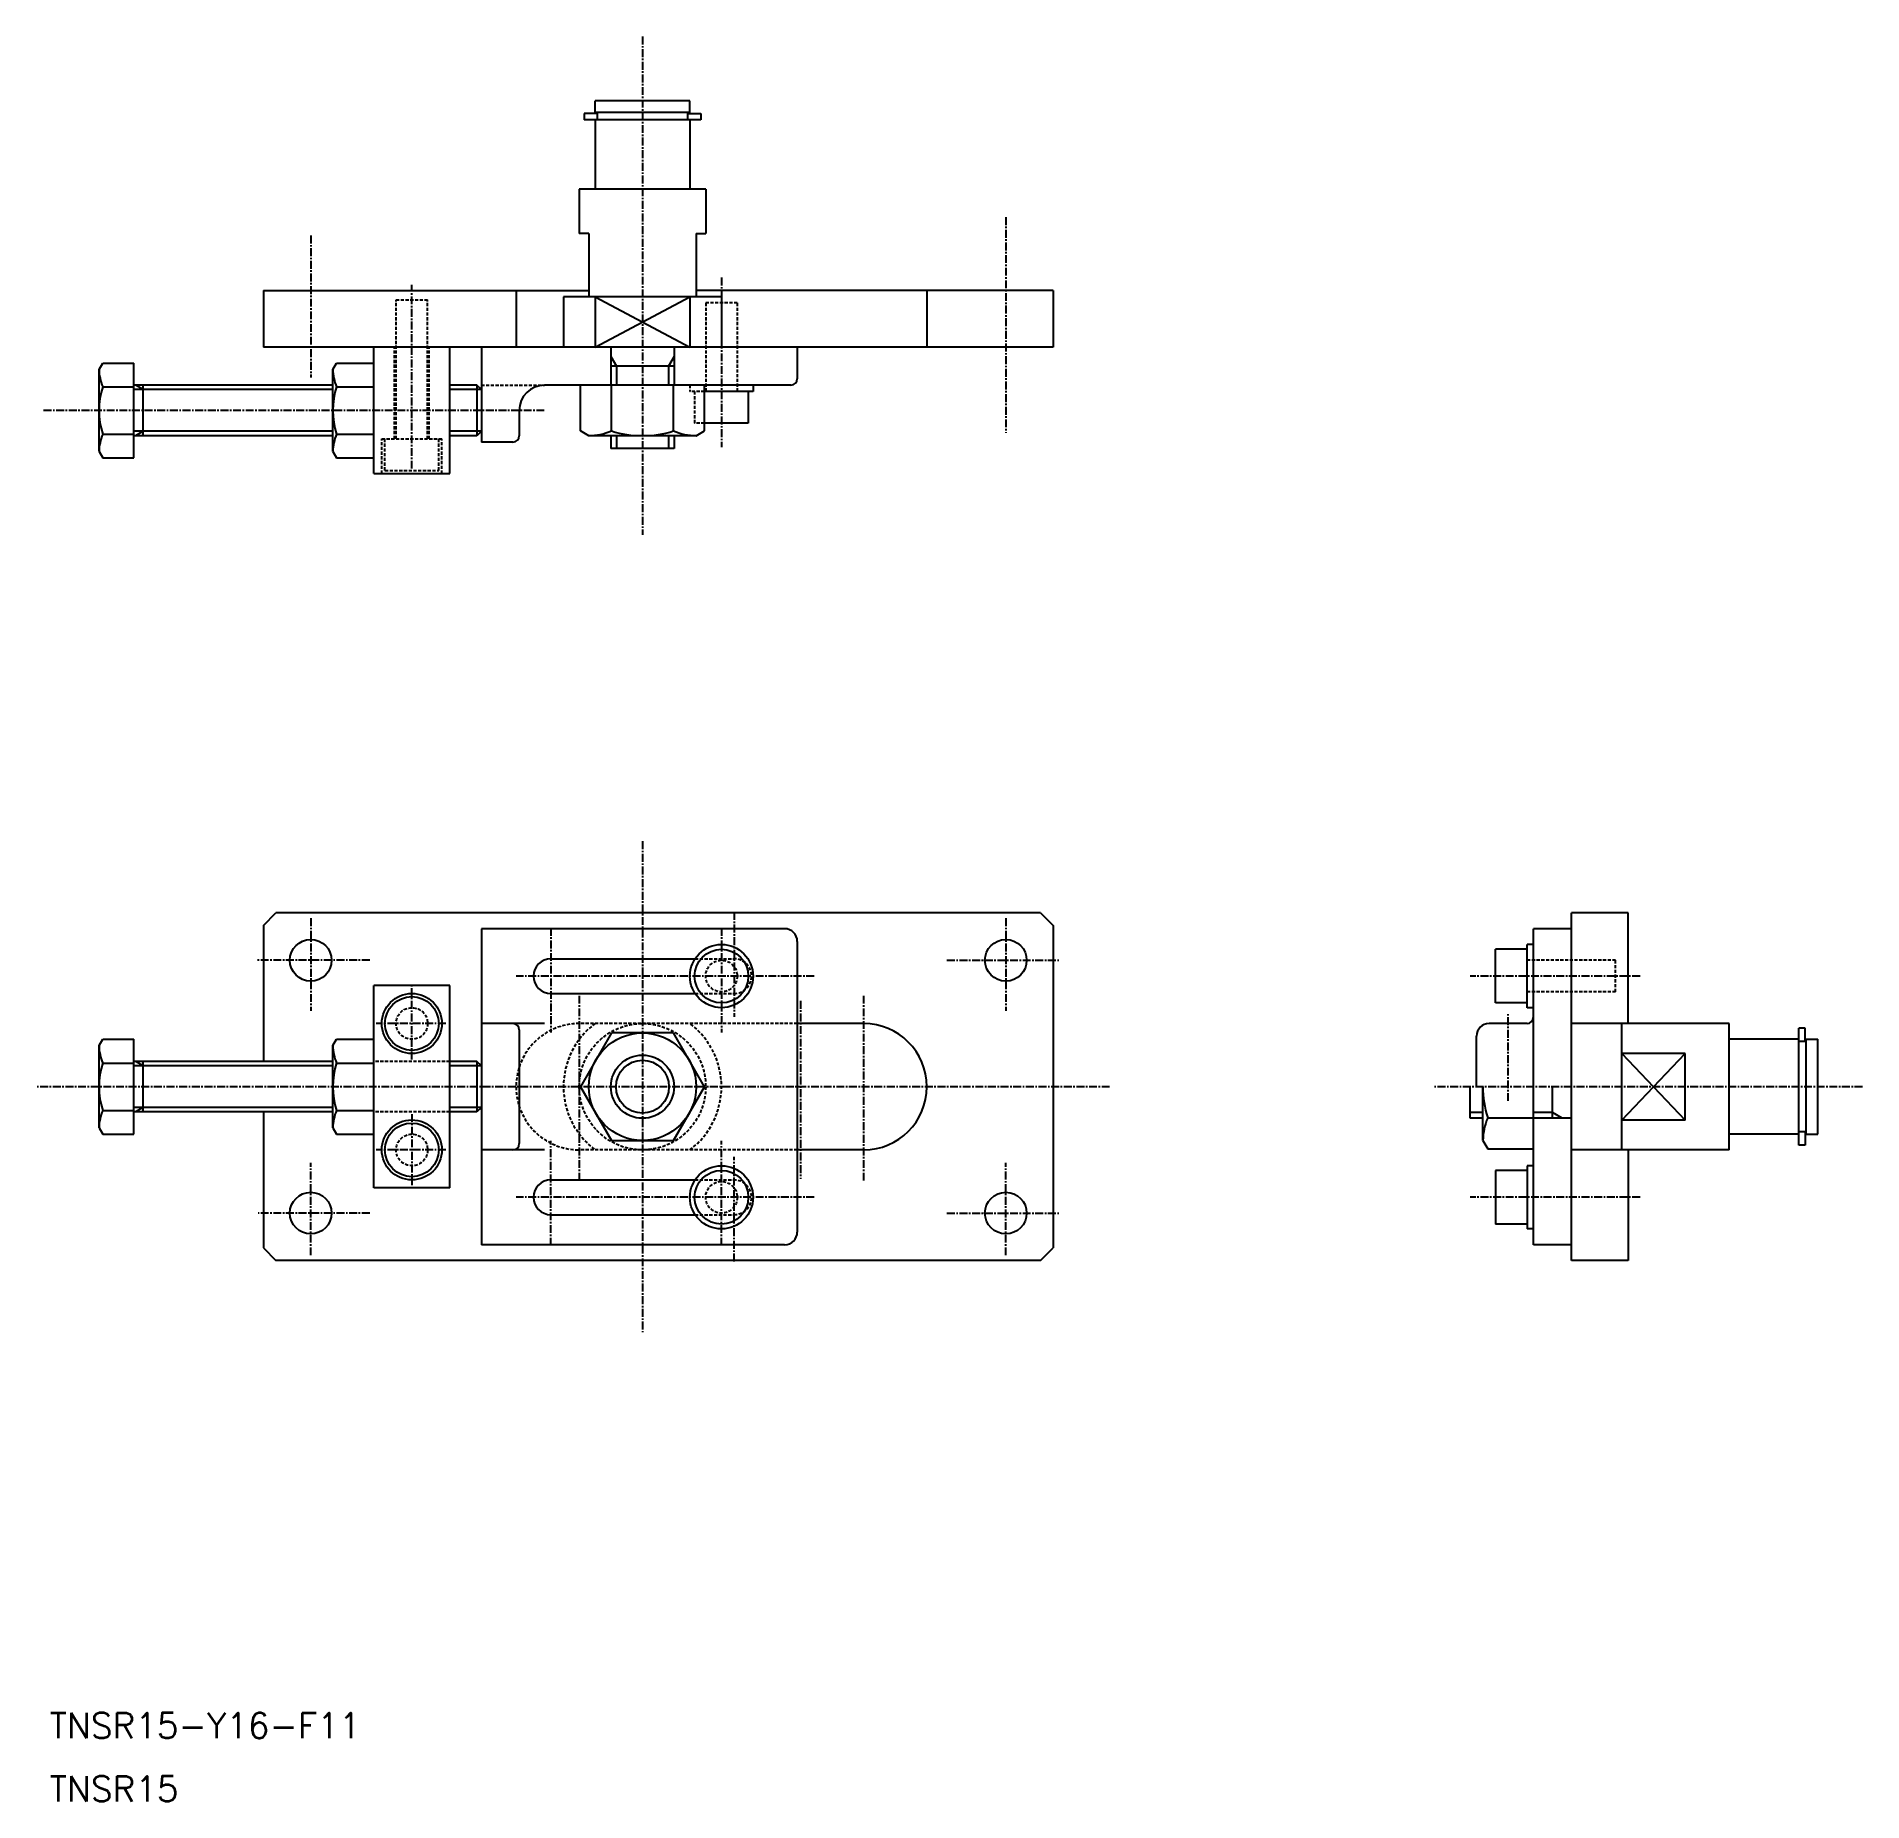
# Model space of a CAD drawing. Extents: x 0 to 289, y 0 to 279.
import ezdxf

# ---------------------------------------------------------------- set-up
doc = ezdxf.new("R2010")
doc.units = 0
doc.linetypes.add('CENTER', pattern=[2, 1.25, -0.25, 0.25, -0.25])
doc.linetypes.add('DASHED', pattern=[0.75, 0.5, -0.25])
doc.layers.get('0').update_dxf_attribs({"linetype": 'CONTINUOUS'})
doc.layers.add('CENTER', color=1, linetype='CENTER')
doc.styles.get("Standard").update_dxf_attribs({"font": 'txt', "bigfont": 'BIGFONT'})

msp = doc.modelspace()

# ---------------------------------------------------------------- linework, layer by layer
at = {"color": 7, "linetype": 'CONTINUOUS'}
for p, q in [((88.4, 267.24), (88.4, 269.09)), ((103.4, 269.09), (88.4, 269.09)), ((103.4, 267.24), (103.4, 269.09)), ((88.75, 267.09), (86.65, 267.09)), ((86.65, 267.09), (86.65, 266.09)), ((105.15, 266.09), (86.65, 266.09)), ((103.4, 267.24), (88.4, 267.24)), ((88.4, 266.09), (88.4, 255.09)), ((88.75, 267.24), (88.75, 266.09)), ((103.05, 267.24), (103.05, 266.09)), ((103.05, 267.09), (105.15, 267.09)), ((103.4, 266.09), (103.4, 255.09)), ((105.15, 267.09), (105.15, 266.09)), ((105.9, 255.09), (85.9, 255.09)), ((85.9, 255.09), (85.9, 248.09)), ((105.9, 255.09), (105.9, 248.09)), ((87.4, 248.09), (85.9, 248.09)), ((87.4, 248.09), (87.4, 238.09)), ((104.4, 248.09), (105.9, 248.09)), ((104.4, 248.09), (104.4, 238.09)), ((35.9, 239.09), (35.9, 230.09)), ((35.9, 239.09), (87.4, 239.09)), ((75.9, 239.09), (75.9, 230.09)), ((83.4, 238.09), (83.4, 230.09)), ((108.4, 238.09), (83.4, 238.09)), ((88.4, 238.09), (88.4, 230.09)), ((103.4, 238.09), (103.4, 230.09)), ((160.9, 239.09), (104.4, 239.09)), ((108.4, 238.09), (108.4, 230.09)), ((140.9, 239.09), (140.9, 230.09)), ((160.9, 239.09), (160.9, 230.09)), ((160.9, 230.09), (35.9, 230.09)), ((53.4, 210.09), (53.4, 230.09)), ((65.4, 210.09), (65.4, 230.09)), ((70.4, 230.09), (70.4, 215.09)), ((90.9, 230.09), (90.9, 224.09)), ((100.9, 230.09), (100.9, 224.09)), ((120.4, 230.09), (120.4, 225.09)), ((9.9, 226.59), (10.48, 227.59)), ((9.9, 213.59), (9.9, 226.59)), ((10.48, 227.59), (15.4, 227.59)), ((15.4, 212.58), (15.4, 227.59)), ((46.9, 226.59), (47.48, 227.59)), ((46.9, 213.59), (46.9, 226.59)), ((47.48, 227.59), (53.4, 227.59)), ((100.9, 227.09), (90.9, 227.09)), ((10.48, 223.84), (15.4, 223.84)), ((46.9, 224.09), (15.4, 224.09)), ((16.9, 216.09), (16.9, 224.09)), ((47.48, 223.84), (53.4, 223.84)), ((69.7, 224.09), (65.4, 224.09)), ((69.7, 224.09), (69.7, 216.09)), ((70.4, 223.39), (69.7, 224.09)), ((119.4, 224.09), (80.4, 224.09)), ((86.08, 216.85), (86.08, 224.09)), ((90.99, 216.85), (90.99, 224.09)), ((100.81, 216.85), (100.81, 224.09)), ((105.71, 216.85), (105.71, 224.09)), ((113.4, 223.09), (105.71, 223.09)), ((112.65, 223.09), (112.65, 218.09)), ((113.4, 224.09), (113.4, 223.09)), ((76.4, 220.09), (76.4, 216.09)), ((70.4, 216.79), (69.7, 216.09)), ((87.4, 216.09), (86.08, 216.85)), ((104.4, 216.09), (105.71, 216.85)), ((112.65, 218.09), (105.71, 218.09)), ((10.48, 216.34), (15.4, 216.34)), ((46.9, 216.09), (15.4, 216.09)), ((47.48, 216.34), (53.4, 216.34)), ((53.4, 216.34), (53.4, 216.34)), ((69.7, 216.09), (65.4, 216.09)), ((75.4, 215.09), (70.4, 215.09)), ((104.4, 216.09), (87.4, 216.09)), ((90.9, 216.09), (90.9, 214.09)), ((100.9, 214.09), (90.9, 214.09)), ((100.9, 216.09), (100.9, 214.09)), ((9.9, 213.59), (10.48, 212.58)), ((10.48, 212.58), (15.4, 212.58)), ((46.9, 213.59), (47.48, 212.58)), ((47.48, 212.58), (53.4, 212.58)), ((53.4, 210.09), (65.4, 210.09)), ((35.9, 138.59), (37.9, 140.59)), ((158.9, 140.59), (37.9, 140.59)), ((158.9, 140.59), (160.9, 138.59)), ((251.9, 140.59), (242.9, 140.59)), ((242.9, 85.59), (242.9, 140.59)), ((251.9, 123.09), (251.9, 140.59)), ((35.9, 138.59), (35.9, 117.09)), ((118.4, 138.09), (70.4, 138.09)), ((70.4, 138.09), (70.4, 88.09)), ((120.4, 136.09), (120.4, 90.09)), ((160.9, 138.59), (160.9, 87.59)), ((242.9, 138.09), (236.9, 138.09)), ((236.9, 88.09), (236.9, 138.09)), ((81.4, 133.34), (104.22, 133.34)), ((230.9, 126.34), (230.9, 134.84)), ((235.9, 134.84), (230.9, 134.84)), ((236.9, 135.59), (235.9, 135.59)), ((235.9, 125.59), (235.9, 135.59)), ((65.4, 129.09), (53.4, 129.09)), ((53.4, 97.09), (53.4, 129.09)), ((65.4, 97.09), (65.4, 129.09)), ((81.4, 127.84), (104.22, 127.84)), ((235.9, 126.34), (230.9, 126.34)), ((236.9, 125.59), (235.9, 125.59)), ((80.4, 123.09), (70.4, 123.09)), ((76.4, 122.09), (76.4, 104.09)), ((90.99, 121.59), (86.08, 113.09)), ((100.81, 121.59), (90.99, 121.59)), ((105.71, 113.09), (100.81, 121.59)), ((130.9, 123.09), (120.4, 123.09)), ((235.9, 123.09), (229.9, 123.09)), ((267.9, 123.09), (242.9, 123.09)), ((250.9, 103.09), (250.9, 123.09)), ((267.9, 103.09), (267.9, 123.09)), ((279.9, 122.34), (278.9, 122.34)), ((278.9, 103.84), (278.9, 122.34)), ((279.9, 120.24), (279.9, 122.34)), ((9.9, 119.59), (10.48, 120.59)), ((9.9, 106.59), (9.9, 119.59)), ((10.48, 120.59), (15.4, 120.59)), ((15.4, 105.58), (15.4, 120.59)), ((46.9, 119.59), (47.48, 120.59)), ((46.9, 106.59), (46.9, 119.59)), ((47.48, 120.59), (53.4, 120.59)), ((227.9, 113.09), (227.9, 121.09)), ((278.9, 120.59), (267.9, 120.59)), ((280.05, 120.24), (278.9, 120.24)), ((280.05, 120.59), (281.9, 120.59)), ((280.05, 105.59), (280.05, 120.59)), ((281.9, 105.59), (281.9, 120.59)), ((10.48, 116.84), (15.4, 116.84)), ((46.9, 117.09), (15.4, 117.09)), ((16.9, 109.09), (16.9, 117.09)), ((47.48, 116.84), (53.4, 116.84)), ((69.7, 117.09), (65.4, 117.09)), ((69.7, 117.09), (69.7, 109.09)), ((70.4, 116.39), (69.7, 117.09)), ((260.9, 118.36), (250.9, 118.36)), ((260.9, 107.82), (260.9, 118.36)), ((86.08, 113.09), (90.99, 104.59)), ((100.81, 104.59), (105.71, 113.09)), ((226.9, 108.09), (226.9, 113.09)), ((228.9, 104.59), (228.9, 113.09)), ((239.9, 108.09), (239.9, 113.09)), ((10.48, 109.34), (15.4, 109.34)), ((46.9, 109.09), (15.4, 109.09)), ((35.9, 109.09), (35.9, 87.59)), ((47.48, 109.34), (53.4, 109.34)), ((53.4, 109.34), (53.4, 109.34)), ((69.7, 109.09), (65.4, 109.09)), ((70.4, 109.79), (69.7, 109.09)), ((228.9, 108.09), (226.9, 108.09)), ((229.66, 108.18), (236.9, 108.18)), ((242.9, 108.09), (236.9, 108.09)), ((260.9, 107.82), (250.9, 107.82)), ((9.9, 106.59), (10.48, 105.58)), ((10.48, 105.58), (15.4, 105.58)), ((46.9, 106.59), (47.48, 105.58)), ((47.48, 105.58), (53.4, 105.58)), ((90.99, 104.59), (100.81, 104.59)), ((228.9, 104.59), (229.66, 103.27)), ((278.9, 105.59), (267.9, 105.59)), ((280.05, 105.94), (278.9, 105.94)), ((279.9, 105.94), (279.9, 103.84)), ((280.05, 105.59), (281.9, 105.59)), ((80.4, 103.09), (70.4, 103.09)), ((130.9, 103.09), (120.4, 103.09)), ((229.66, 103.27), (236.9, 103.27)), ((267.9, 103.09), (242.9, 103.09)), ((251.9, 103.09), (251.9, 85.59)), ((279.9, 103.84), (278.9, 103.84)), ((81.4, 98.34), (104.22, 98.34)), ((230.9, 99.84), (230.9, 91.34)), ((235.9, 99.84), (230.9, 99.84)), ((235.9, 100.59), (235.9, 90.59)), ((236.9, 100.59), (235.9, 100.59)), ((65.4, 97.09), (53.4, 97.09)), ((81.4, 92.84), (104.22, 92.84)), ((235.9, 91.34), (230.9, 91.34)), ((236.9, 90.59), (235.9, 90.59)), ((35.9, 87.59), (37.9, 85.59)), ((118.4, 88.09), (70.4, 88.09)), ((158.9, 85.59), (160.9, 87.59)), ((242.9, 88.09), (236.9, 88.09)), ((158.9, 85.59), (37.9, 85.59)), ((251.9, 85.59), (242.9, 85.59))]:
    msp.add_line(p, q, dxfattribs=at)
at = {"color": 3, "linetype": 'DASHED'}
for p, q in [((56.9, 215.59), (56.9, 237.59)), ((56.9, 237.59), (61.9, 237.59)), ((61.9, 215.59), (61.9, 237.59)), ((105.9, 237.09), (105.9, 223.09)), ((110.9, 237.09), (105.9, 237.09)), ((110.9, 237.09), (110.9, 223.09)), ((56.65, 215.59), (56.65, 230.09)), ((62.15, 215.59), (62.15, 230.09)), ((70.4, 224.09), (80.4, 224.09)), ((103.4, 224.09), (103.4, 223.09)), ((105.71, 223.09), (103.4, 223.09)), ((104.15, 223.09), (104.15, 218.09)), ((105.71, 218.09), (104.15, 218.09)), ((54.65, 210.09), (54.65, 215.59)), ((54.65, 215.59), (64.15, 215.59)), ((55.15, 210.59), (55.15, 215.59)), ((63.65, 210.59), (63.65, 215.59)), ((64.15, 210.09), (64.15, 215.59)), ((55.15, 210.59), (63.65, 210.59)), ((104.22, 133.34), (110.4, 133.34)), ((249.9, 133.09), (235.9, 133.09)), ((249.9, 128.09), (249.9, 133.09)), ((104.22, 127.84), (110.4, 127.84)), ((249.9, 128.09), (235.9, 128.09)), ((120.4, 123.09), (85.9, 123.09)), ((65.4, 117.09), (53.4, 117.09)), ((65.4, 109.09), (53.4, 109.09)), ((120.4, 103.09), (85.9, 103.09)), ((104.22, 98.34), (110.4, 98.34)), ((104.22, 92.84), (110.4, 92.84))]:
    msp.add_line(p, q, dxfattribs=at)
at = {"color": 3, "linetype": 'CONTINUOUS'}
for p, q in [((88.4, 230.09), (103.4, 238.09)), ((88.4, 238.09), (103.4, 230.09)), ((90.9, 228.65), (91.8, 227.09)), ((100.9, 228.65), (100, 227.09)), ((91.8, 227.09), (91.8, 224.09)), ((100, 227.09), (100, 224.09)), ((46.9, 223.39), (15.4, 223.39)), ((16.9, 223.39), (15.69, 224.09)), ((70.4, 223.39), (65.4, 223.39)), ((46.9, 216.79), (15.4, 216.79)), ((16.9, 216.79), (15.69, 216.09)), ((70.4, 216.79), (65.4, 216.79)), ((91.8, 216.09), (91.8, 214.09)), ((100, 216.09), (100, 214.09)), ((46.9, 116.39), (15.4, 116.39)), ((16.9, 116.39), (15.69, 117.09)), ((70.4, 116.39), (65.4, 116.39)), ((250.9, 107.82), (260.9, 118.36)), ((250.9, 118.36), (260.9, 107.82)), ((46.9, 109.79), (15.4, 109.79)), ((16.9, 109.79), (15.69, 109.09)), ((70.4, 109.79), (65.4, 109.79)), ((228.9, 108.99), (226.9, 108.99)), ((239.9, 108.99), (236.9, 108.99)), ((241.46, 108.09), (239.9, 108.99))]:
    msp.add_line(p, q, dxfattribs=at)
at = {"color": 7, "linetype": 'CONTINUOUS'}
for centre, radius in [((43.4, 133.09), 3.3), ((153.4, 133.09), 3.3), ((108.4, 130.59), 5), ((108.4, 130.59), 4.25), ((59.4, 123.09), 4.75), ((59.4, 123.09), 4.25), ((95.9, 113.09), 8.5), ((95.9, 113.09), 5), ((59.4, 103.09), 4.75), ((59.4, 103.09), 4.25), ((108.4, 95.59), 5), ((108.4, 95.59), 4.25), ((43.4, 93.09), 3.3), ((153.4, 93.09), 3.3)]:
    msp.add_circle(centre, radius, dxfattribs=at)
at = {"color": 3, "linetype": 'DASHED'}
for centre, radius in [((108.4, 130.59), 2.5), ((59.4, 123.09), 2.5), ((95.9, 113.09), 10), ((59.4, 103.09), 2.5), ((108.4, 95.59), 2.5)]:
    msp.add_circle(centre, radius, dxfattribs=at)
at = {"color": 3, "linetype": 'CONTINUOUS'}
msp.add_circle((95.9, 113.09), 4.19, dxfattribs=at)
at = {"color": 7, "linetype": 'CONTINUOUS'}
for centre, radius, start, end in [((16.9, 226.63), 7, 180.3625, 203.5024), ((53.9, 226.63), 7, 180.3625, 203.5024), ((22.32, 220.09), 12.42, 162.412, 197.588), ((59.32, 220.09), 12.42, 162.412, 197.588), ((80.4, 220.09), 4, 90, 180), ((119.4, 225.09), 1, 270, 0), ((87.16, 226.09), 10, 271.3533, 292.5116), ((95.9, 232.33), 16.24, 252.412, 287.588), ((104.63, 226.09), 10, 247.4884, 268.6467), ((16.9, 213.54), 7, 156.4976, 179.6375), ((53.9, 213.54), 7, 156.4976, 179.6375), ((75.4, 216.09), 1, 270, 0), ((118.4, 136.09), 2, 0, 90), ((81.4, 130.59), 2.75, 90, 270), ((75.4, 122.09), 1, 0, 90), ((130.9, 113.09), 10, 270, 90), ((229.9, 121.09), 2, 90, 180), ((235.9, 124.09), 1, 270, 0), ((16.9, 119.63), 7, 180.3625, 203.5024), ((53.9, 119.63), 7, 180.3625, 203.5024), ((22.32, 113.09), 12.42, 162.412, 197.588), ((59.32, 113.09), 12.42, 162.412, 197.588), ((245.14, 113.09), 16.24, 180, 197.588), ((16.9, 106.54), 7, 156.4976, 179.6375), ((53.9, 106.54), 7, 156.4976, 179.6375), ((238.9, 104.35), 10, 157.4884, 178.6467), ((75.4, 104.09), 1, 270, 0), ((81.4, 95.59), 2.75, 90, 270), ((118.4, 90.09), 2, 270, 0)]:
    msp.add_arc(centre, radius, start, end, dxfattribs=at)
at = {"color": 3, "linetype": 'DASHED'}
for centre, radius, start, end in [((110.4, 130.59), 2.75, 270, 90), ((85.9, 113.09), 10, 90, 270), ((95.9, 113.09), 12.5, 126.8699, 233.1301), ((95.9, 113.09), 12.5, 306.8699, 53.1301), ((110.4, 95.59), 2.75, 270, 90)]:
    msp.add_arc(centre, radius, start, end, dxfattribs=at)
at = {"layer": 'CENTER', "color": 1, "linetype": 'CENTER'}
for p, q in [((95.9, 279.25), (95.9, 200.42)), ((153.4, 250.67), (153.4, 216.55)), ((43.4, 247.76), (43.4, 225.32)), ((59.4, 210.89), (59.4, 239.98)), ((108.4, 241.12), (108.4, 214.29)), ((80.36, 220.09), (1.13, 220.09)), ((95.9, 151.93), (95.9, 74.24)), ((43.4, 139.75), (43.4, 125.12)), ((110.4, 140.73), (110.4, 124.16)), ((153.4, 139.75), (153.4, 125.12)), ((81.4, 138.23), (81.4, 121.66)), ((108.4, 138.23), (108.4, 121.66)), ((52.73, 133.09), (34.92, 133.09)), ((144.07, 133.09), (161.79, 133.09)), ((123.07, 130.59), (75.93, 130.59)), ((253.77, 130.59), (226.91, 130.59)), ((59.4, 117.42), (59.4, 129.2)), ((85.9, 127.48), (85.9, 98.2)), ((130.9, 127.48), (130.9, 98.2)), ((120.9, 126.68), (120.9, 98.54)), ((232.9, 110.84), (232.9, 124.55)), ((64.77, 123.09), (53.74, 123.09)), ((169.83, 113.09), (0, 113.09)), ((288.98, 113.09), (221.02, 113.09)), ((59.4, 108.76), (59.4, 96.98)), ((81.4, 87.95), (81.4, 104.52)), ((108.4, 87.95), (108.4, 104.52)), ((64.77, 103.09), (53.74, 103.09)), ((110.4, 85.45), (110.4, 102.02)), ((43.4, 86.42), (43.4, 101.06)), ((153.4, 86.42), (153.4, 101.06)), ((123.07, 95.59), (75.93, 95.59)), ((253.77, 95.59), (226.91, 95.59)), ((52.73, 93.09), (35.08, 93.09)), ((144.07, 93.09), (161.79, 93.09))]:
    msp.add_line(p, q, dxfattribs=at)

# ---------------------------------------------------------------- texts
at = {"color": 7, "linetype": 'CONTINUOUS'}
for s, p in [('TNSR15-Y16-F11', (2.08, 10)), ('TNSR15', (2.08, 0))]:
    msp.add_text(s, height=4, dxfattribs=at).set_placement(p)

doc.saveas('drawing.dxf')
